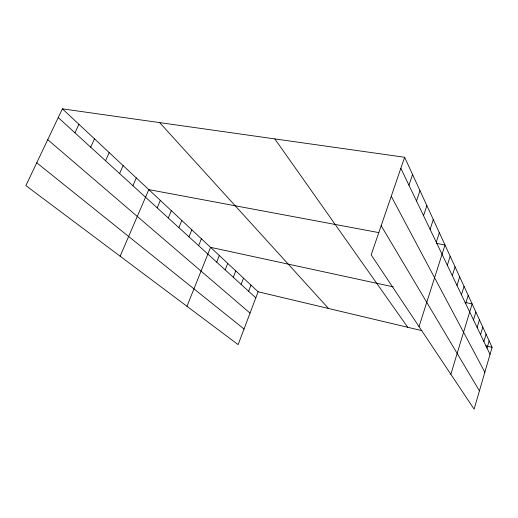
<?xml version="1.0" encoding="UTF-8"?>
<svg xmlns="http://www.w3.org/2000/svg" width="518" height="518" viewBox="0 0 518 518"><rect width="100%" height="100%" fill="white"/><g stroke="black" fill="none" stroke-linecap="round" stroke-linejoin="round"><path stroke-width="0.78" d="M487.03 348.122L489.141 340.896M404.629 157.271L492.1 347.319L474.106 409.155L371.166 254.875L404.629 157.271L62.387 108.845L25.9 185.612L238.144 344.632L258.1 291.764L62.387 108.845M483.883 341.55L486.052 334.175M480.581 334.673L482.815 327.143M477.13 327.467L479.422 319.774M473.504 319.897L475.861 312.037M450.848 374.294L472.118 303.911L465.138 302.395M465.682 303.587L468.188 295.364M461.46 294.774L464.044 286.357M457.005 285.483L459.673 276.865M452.298 275.667L455.057 266.835M447.319 265.281L450.174 256.222M419.036 326.618L445.001 244.982L436.447 243.382M436.273 242.217L439.335 232.679M430.115 229.377L433.301 219.567M423.543 215.663L426.858 205.575M416.504 200.99L419.969 190.598M408.961 185.243L412.574 174.54M248.601 291.258L250.952 285.081M241.103 284.414L243.518 278.134M233.301 277.298L235.781 270.901M225.175 269.878L227.726 263.371M216.699 262.153L219.321 255.523M186.966 306.287L210.561 247.332L393.272 286.855M198.621 245.661L201.411 238.779M188.973 236.856L191.841 229.837M178.872 227.635L181.831 220.48M168.285 217.981L171.348 210.684M157.187 207.86L160.353 200.408M120.137 256.222L148.815 189.62L378.839 232.614M132.906 185.703L136.305 177.927M119.593 173.556L123.122 165.605M105.536 160.735L109.207 152.596M90.676 147.177L94.49 138.85M74.935 132.815L78.911 124.288M258.1 291.764L421.84 330.639M485.858 345.836L492.1 347.319M36.746 162.788L244.036 329.021M47.74 139.659L250.045 313.112M58.236 117.58L255.808 297.831M159.654 122.604L328.503 308.475M274.825 138.902L407.744 327.292M381.164 225.719L479.428 390.863M391.252 196.29L484.848 372.248M400.848 168.311L490.041 354.403"/></g></svg>
